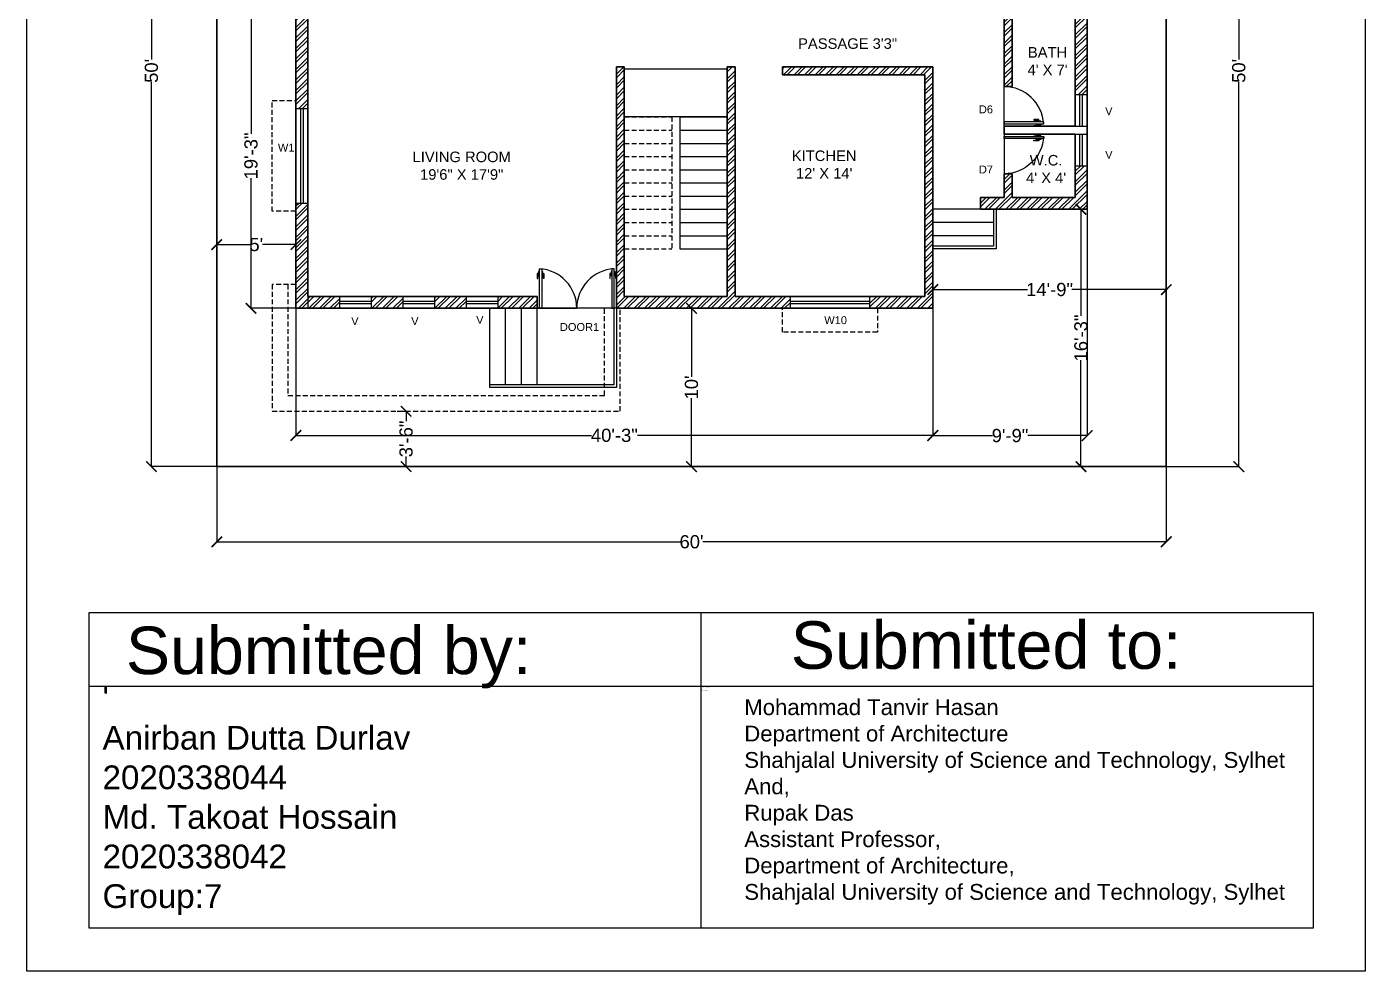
# Model space of a CAD drawing. Header units: inches. Extents: x 407 to 1422, y -147 to 1209.
# Drawn here: x 407 to 1422, y -147 to 569 of the extents above; entities that cross this region are included whole.
import ezdxf

# ---------------------------------------------------------------- set-up
doc = ezdxf.new("R2010")
doc.units = ezdxf.units.IN
doc.header["$MEASUREMENT"] = 0
doc.linetypes.add('HIDDEN', pattern=[0.375, 0.25, -0.125])
doc.layers.add('1.WALL', color=251, linetype='Continuous', lineweight=35)
for name, color, linetype, true_color in [('10.POARCH', 7, 'HIDDEN', 0x0033ff), ('12.DIMENTION', 7, 'Continuous', 0xf9b806), ('9.STAIRS', 7, 'Continuous', 0xc9363d)]:
    doc.layers.add(name, color=color, linetype=linetype, true_color=true_color)
for name, color, linetype in [('2.DOOR', 1, 'Continuous'), ('3.WINDOW', 4, 'Continuous'), ('4.SUNSHADE', 6, 'HIDDEN'), ('5.HATCHING', 254, 'Continuous'), ('8.TEXT', 3, 'Continuous')]:
    doc.layers.add(name, color=color, linetype=linetype)
doc.styles.get("Standard").update_dxf_attribs({"font": 'arial.ttf'})
doc.dimstyles.get("Standard").update_dxf_attribs({"dimtxt": 10, "dimasz": 8, "dimexe": 0.18, "dimexo": 0.0625, "dimgap": 0.09, "dimtad": 0, "dimzin": 0, "dimdsep": 46, "dimlunit": 4, "dimtxsty": 'Standard', "dimblk": 'ARCHTICK', "dimblk2": 'ARCHTICK', "dimcen": 0.09, "dimadec": 0, "dimazin": 0, "dimtfac": 1, "dimtofl": 0, "dimtmove": 0, "dimatfit": 3, "dimfxl": 1, "dimtolj": 1, "dimtzin": 0, "dimarcsym": 0})

# ---------------------------------------------------------------- blocks, each defined once
blk = doc.blocks.new('Window 03')
at = {"layer": '3.WINDOW', "color": 5}
for p, q in [((-36, 5.5), (36, 5.5)), ((-36, 3.5), (36, 3.5))]:
    blk.add_line(p, q, dxfattribs=at)
at = {"layer": '3.WINDOW'}
blk.add_lwpolyline([(-36, 0), (36, 0), (36, 9), (-36, 9)], close=True, dxfattribs=at)
at = {"layer": '4.SUNSHADE', "ltscale": 15}
blk.add_lwpolyline([(42, 9), (42, 27), (-42, 27), (-42, 9)], dxfattribs=at)
blk = doc.blocks.new('Window 2')
at = {"layer": '3.WINDOW', "color": 5}
for p, q in [((380.7, 433.7), (440.7, 433.7)), ((380.7, 431.7), (440.7, 431.7))]:
    blk.add_line(p, q, dxfattribs=at)
at = {"layer": '3.WINDOW'}
blk.add_lwpolyline([(380.7, 428.2), (440.7, 428.2), (440.7, 437.2), (380.7, 437.2)], close=True, dxfattribs=at)
at = {"layer": '4.SUNSHADE', "ltscale": 15}
blk.add_lwpolyline([(446.7, 437.2), (446.7, 455.2), (374.7, 455.2), (374.7, 437.2)], dxfattribs=at)
blk = doc.blocks.new('Window 02')
at = {"layer": '4.SUNSHADE'}
blk.add_blockref('Window 2', (-410.7, -428.2), dxfattribs=at)
blk = doc.blocks.new('double door')
at = {"layer": '2.DOOR'}
for p, q in [((-487.3, 659.3), (-488.1, 659.3)), ((-488.1, 659.3), (-488.1, 655.3)), ((-487.3, 659.3), (-488.1, 659.3)), ((-488.1, 659.3), (-488.1, 655.3)), ((-487.3, 625.8), (-487.3, 661.8)), ((-487.3, 661.8), (-485.3, 661.8)), ((-487.3, 625.8), (-487.3, 661.8)), ((-487.3, 661.8), (-485.3, 661.8)), ((-485.3, 661.8), (-485.3, 625.8)), ((-485.3, 661.8), (-485.3, 625.8)), ((-485.3, 659.3), (-484.6, 659.3)), ((-485.3, 659.3), (-484.6, 659.3)), ((-484.6, 659.3), (-484.6, 655.3)), ((-484.6, 659.3), (-484.6, 655.3)), ((-421.4, 659.3), (-422.1, 659.3)), ((-422.1, 659.3), (-422.1, 655.3)), ((-421.4, 659.3), (-422.1, 659.3)), ((-422.1, 659.3), (-422.1, 655.3)), ((-421.4, 661.8), (-421.4, 625.8)), ((-419.4, 661.8), (-421.4, 661.8)), ((-421.4, 661.8), (-421.4, 625.8)), ((-419.4, 661.8), (-421.4, 661.8)), ((-419.4, 625.8), (-419.4, 661.8)), ((-419.4, 625.8), (-419.4, 661.8)), ((-419.4, 659.3), (-418.7, 659.3)), ((-419.4, 659.3), (-418.7, 659.3)), ((-418.7, 659.3), (-418.7, 655.3)), ((-418.7, 659.3), (-418.7, 655.3)), ((-488.1, 657.3), (-489.4, 657.3)), ((-489.4, 657.3), (-489.4, 652.8)), ((-488.1, 657.3), (-489.4, 657.3)), ((-489.4, 657.3), (-489.4, 652.8)), ((-489.4, 652.8), (-488.9, 652.8)), ((-489.4, 652.8), (-488.9, 652.8)), ((-488.9, 652.8), (-488.9, 656.5)), ((-488.9, 656.5), (-488.1, 656.5)), ((-488.9, 652.8), (-488.9, 656.5)), ((-488.9, 656.5), (-488.1, 656.5)), ((-488.1, 655.3), (-487.3, 655.3)), ((-488.1, 655.3), (-487.3, 655.3)), ((-484.6, 655.3), (-485.3, 655.3)), ((-484.6, 655.3), (-485.3, 655.3)), ((-484.6, 657.3), (-483.3, 657.3)), ((-484.6, 657.3), (-483.3, 657.3)), ((-483.8, 656.5), (-484.6, 656.5)), ((-483.8, 656.5), (-484.6, 656.5)), ((-483.8, 652.8), (-483.8, 656.5)), ((-483.8, 652.8), (-483.8, 656.5)), ((-483.3, 652.8), (-483.8, 652.8)), ((-483.3, 652.8), (-483.8, 652.8)), ((-483.3, 657.3), (-483.3, 652.8)), ((-483.3, 657.3), (-483.3, 652.8)), ((-422.1, 657.3), (-423.4, 657.3)), ((-423.4, 657.3), (-423.4, 652.8)), ((-422.1, 657.3), (-423.4, 657.3)), ((-423.4, 657.3), (-423.4, 652.8)), ((-423.4, 652.8), (-422.9, 652.8)), ((-423.4, 652.8), (-422.9, 652.8)), ((-422.9, 652.8), (-422.9, 656.5)), ((-422.9, 656.5), (-422.1, 656.5)), ((-422.9, 652.8), (-422.9, 656.5)), ((-422.9, 656.5), (-422.1, 656.5)), ((-422.1, 655.3), (-421.4, 655.3)), ((-422.1, 655.3), (-421.4, 655.3)), ((-418.7, 655.3), (-419.4, 655.3)), ((-418.7, 655.3), (-419.4, 655.3)), ((-418.7, 657.3), (-417.4, 657.3)), ((-418.7, 657.3), (-417.4, 657.3)), ((-417.9, 656.5), (-418.7, 656.5)), ((-417.9, 656.5), (-418.7, 656.5)), ((-417.9, 652.8), (-417.9, 656.5)), ((-417.9, 652.8), (-417.9, 656.5)), ((-417.4, 652.8), (-417.9, 652.8)), ((-417.4, 652.8), (-417.9, 652.8)), ((-417.4, 657.3), (-417.4, 652.8)), ((-417.4, 657.3), (-417.4, 652.8)), ((-485.3, 625.8), (-487.3, 625.8)), ((-485.3, 625.8), (-487.3, 625.8)), ((-421.4, 625.8), (-419.4, 625.8)), ((-421.4, 625.8), (-419.4, 625.8))]:
    blk.add_line(p, q, dxfattribs=at)
at = {"layer": '2.DOOR', "color": 3}
for p in [(-489.4, 625.8), (-489.4, 625.8), (-417.4, 625.8), (-417.4, 625.8)]:
    blk.add_line(p, (-453.4, 625.8), dxfattribs=at)
for centre, start, end in [((-489.4, 625.8), 0, 86.7794), ((-489.4, 625.8), 0, 86.7794), ((-417.4, 625.8), 93.2206, 180), ((-417.4, 625.8), 93.2206, 180)]:
    blk.add_arc(centre, 36, start, end, dxfattribs=at)
blk = doc.blocks.new('door')
at = {"layer": '2.DOOR', "color": 3}
blk.add_line((-624.3, 614.8), (-624.3, 650.8), dxfattribs=at)
blk.add_line((-624.3, 614.8), (-624.3, 650.8), dxfattribs=at)
at = {"layer": '2.DOOR'}
for p, q in [((-588.3, 618.8), (-624.3, 618.8)), ((-624.3, 618.8), (-624.3, 616.8)), ((-588.3, 618.8), (-624.3, 618.8)), ((-624.3, 618.8), (-624.3, 616.8)), ((-624.3, 616.8), (-588.3, 616.8)), ((-624.3, 616.8), (-588.3, 616.8)), ((-592.8, 620.8), (-597.4, 620.8)), ((-597.4, 620.8), (-597.4, 620.3)), ((-592.8, 620.8), (-597.4, 620.8)), ((-597.4, 620.8), (-597.4, 620.3)), ((-597.4, 620.3), (-593.6, 620.3)), ((-597.4, 620.3), (-593.6, 620.3)), ((-597.4, 614.8), (-597.4, 615.3)), ((-597.4, 615.3), (-593.6, 615.3)), ((-597.4, 614.8), (-597.4, 615.3)), ((-597.4, 615.3), (-593.6, 615.3)), ((-592.8, 614.8), (-597.4, 614.8)), ((-592.8, 614.8), (-597.4, 614.8)), ((-590.8, 619.5), (-594.8, 619.5)), ((-594.8, 619.5), (-594.8, 618.8)), ((-590.8, 619.5), (-594.8, 619.5)), ((-594.8, 619.5), (-594.8, 618.8)), ((-594.8, 616.1), (-594.8, 616.8)), ((-594.8, 616.1), (-594.8, 616.8)), ((-590.8, 616.1), (-594.8, 616.1)), ((-590.8, 616.1), (-594.8, 616.1)), ((-593.6, 620.3), (-593.6, 619.5)), ((-593.6, 620.3), (-593.6, 619.5)), ((-593.6, 615.3), (-593.6, 616.1)), ((-593.6, 615.3), (-593.6, 616.1)), ((-592.8, 619.5), (-592.8, 620.8)), ((-592.8, 619.5), (-592.8, 620.8)), ((-592.8, 616.1), (-592.8, 614.8)), ((-592.8, 616.1), (-592.8, 614.8)), ((-590.8, 618.8), (-590.8, 619.5)), ((-590.8, 618.8), (-590.8, 619.5)), ((-590.8, 616.8), (-590.8, 616.1)), ((-590.8, 616.8), (-590.8, 616.1)), ((-588.3, 616.8), (-588.3, 618.8)), ((-588.3, 616.8), (-588.3, 618.8))]:
    blk.add_line(p, q, dxfattribs=at)
at = {"layer": '2.DOOR', "color": 3}
blk.add_arc((-624.3, 614.8), 36, 3.2206, 90, dxfattribs=at)
blk.add_arc((-624.3, 614.8), 36, 3.2206, 90, dxfattribs=at)
blk = doc.blocks.new('_ArchTick')
at = {"color": 0, "linetype": 'ByBlock', "const_width": 0.15}
blk.add_lwpolyline([(-0.5, -0.5), (0.5, 0.5)], dxfattribs=at)
blk = doc.blocks.new('*D22')
at = {"layer": '12.DIMENTION', "color": 0, "lineweight": -2, "transparency": 16777216}
for p, q in [((1271.3, 835.5), (1326.4, 835.5)), ((1326.2, 835.5), (1326.2, 544.1)), ((1326.2, 235.5), (1326.2, 527)), ((1271.3, 235.5), (1326.4, 235.5))]:
    blk.add_line(p, q, dxfattribs=at)
at = {"layer": 'Defpoints', "color": 0, "transparency": 16777216}
for p in [(1271.2, 835.5), (1271.2, 235.5), (1326.2, 235.5)]:
    blk.add_point(p, dxfattribs=at)
at = {"layer": '12.DIMENTION', "color": 0, "lineweight": -2, "transparency": 16777216, "xscale": 8, "yscale": 8, "zscale": 8}
for p, rotation in [((1326.2, 835.5), 90), ((1326.2, 235.5), 270)]:
    blk.add_blockref('_ArchTick', p, dxfattribs=dict(at, rotation=rotation))
at = {"layer": '12.DIMENTION', "color": 0, "transparency": 16777216, "insert": (1326.2, 535.5), "char_height": 10, "attachment_point": 5, "rotation": 90}
blk.add_mtext("\\A1;50'", dxfattribs=at)
blk = doc.blocks.new('*D24')
at = {"layer": '12.DIMENTION', "color": 0, "lineweight": -2, "transparency": 16777216}
for p, q in [((551.2, 235.5), (551.2, 178.3)), ((1271.2, 235.5), (1271.2, 178.3)), ((551.2, 178.5), (902.6, 178.5)), ((1271.2, 178.5), (919.8, 178.5))]:
    blk.add_line(p, q, dxfattribs=at)
at = {"layer": 'Defpoints', "color": 0, "transparency": 16777216}
for p in [(551.2, 235.5), (1271.2, 235.5), (1271.2, 178.5)]:
    blk.add_point(p, dxfattribs=at)
at = {"layer": '12.DIMENTION', "color": 0, "lineweight": -2, "transparency": 16777216, "xscale": 8, "yscale": 8, "zscale": 8, "rotation": 180}
blk.add_blockref('_ArchTick', (551.2, 178.5), dxfattribs=at)
at = {"layer": '12.DIMENTION', "color": 0, "lineweight": -2, "transparency": 16777216, "xscale": 8, "yscale": 8, "zscale": 8}
blk.add_blockref('_ArchTick', (1271.2, 178.5), dxfattribs=at)
at = {"layer": '12.DIMENTION', "color": 0, "transparency": 16777216, "insert": (911.2, 178.5), "char_height": 10, "attachment_point": 5}
blk.add_mtext("\\A1;60'", dxfattribs=at)
blk = doc.blocks.new('*D28')
at = {"layer": '12.DIMENTION', "color": 0, "lineweight": -2, "transparency": 16777216}
for p, q in [((551.2, 557.4), (551.2, 403.6)), ((611.2, 557.4), (611.2, 403.6)), ((551.2, 403.8), (576.5, 403.8)), ((611.2, 403.8), (585.9, 403.8))]:
    blk.add_line(p, q, dxfattribs=at)
at = {"layer": 'Defpoints', "color": 0, "transparency": 16777216}
for p in [(551.2, 557.4), (611.2, 557.4), (551.2, 403.8)]:
    blk.add_point(p, dxfattribs=at)
at = {"layer": '12.DIMENTION', "color": 0, "lineweight": -2, "transparency": 16777216, "xscale": 8, "yscale": 8, "zscale": 8, "rotation": 180}
blk.add_blockref('_ArchTick', (551.2, 403.8), dxfattribs=at)
at = {"layer": '12.DIMENTION', "color": 0, "lineweight": -2, "transparency": 16777216, "xscale": 8, "yscale": 8, "zscale": 8}
blk.add_blockref('_ArchTick', (611.2, 403.8), dxfattribs=at)
at = {"layer": '12.DIMENTION', "color": 0, "transparency": 16777216, "insert": (581.2, 403.8), "char_height": 10, "attachment_point": 5}
blk.add_mtext("\\A1;5'", dxfattribs=at)
blk = doc.blocks.new('*D29')
at = {"layer": '12.DIMENTION', "color": 0, "lineweight": -2, "transparency": 16777216}
for p, q in [((911.2, 355.5), (911.1, 355.5)), ((911.2, 355.5), (911.2, 303.6)), ((911.2, 235.5), (911.2, 287.4)), ((911.3, 235.5), (911.4, 235.5))]:
    blk.add_line(p, q, dxfattribs=at)
at = {"layer": 'Defpoints', "color": 0, "transparency": 16777216}
for p in [(911.2, 355.5), (911.2, 355.5), (911.2, 235.5)]:
    blk.add_point(p, dxfattribs=at)
at = {"layer": '12.DIMENTION', "color": 0, "lineweight": -2, "transparency": 16777216, "xscale": 8, "yscale": 8, "zscale": 8}
for p, rotation in [((911.2, 355.5), 90), ((911.2, 235.5), 270)]:
    blk.add_blockref('_ArchTick', p, dxfattribs=dict(at, rotation=rotation))
at = {"layer": '12.DIMENTION', "color": 0, "transparency": 16777216, "insert": (911.2, 295.5), "char_height": 10, "attachment_point": 5, "rotation": 90}
blk.add_mtext("\\A1;10'", dxfattribs=at)
blk = doc.blocks.new('*D31')
at = {"layer": '12.DIMENTION', "color": 0, "lineweight": -2, "transparency": 16777216}
for p, q in [((1094.2, 375.3), (1094.2, 369.6)), ((1094.2, 369.7), (1165.9, 369.7)), ((1271.2, 369.7), (1199.5, 369.7)), ((1271.2, 375.3), (1271.2, 369.6))]:
    blk.add_line(p, q, dxfattribs=at)
at = {"layer": 'Defpoints', "color": 0, "transparency": 16777216}
for p in [(1094.2, 375.3), (1271.2, 375.3), (1271.2, 369.7)]:
    blk.add_point(p, dxfattribs=at)
at = {"layer": '12.DIMENTION', "color": 0, "lineweight": -2, "transparency": 16777216, "xscale": 8, "yscale": 8, "zscale": 8, "rotation": 180}
blk.add_blockref('_ArchTick', (1094.2, 369.7), dxfattribs=at)
at = {"layer": '12.DIMENTION', "color": 0, "lineweight": -2, "transparency": 16777216, "xscale": 8, "yscale": 8, "zscale": 8}
blk.add_blockref('_ArchTick', (1271.2, 369.7), dxfattribs=at)
at = {"layer": '12.DIMENTION', "color": 0, "transparency": 16777216, "insert": (1182.7, 369.7), "char_height": 10, "attachment_point": 5}
blk.add_mtext('\\A1;14\'-9"', dxfattribs=at)
blk = doc.blocks.new('*D32')
at = {"layer": '12.DIMENTION', "color": 0, "lineweight": -2, "transparency": 16777216}
for p, q in [((1207.4, 430.5), (1206.3, 430.5)), ((1206.5, 430.5), (1206.5, 349.8)), ((1206.5, 235.5), (1206.5, 316.2)), ((1207.4, 235.5), (1206.3, 235.5))]:
    blk.add_line(p, q, dxfattribs=at)
at = {"layer": 'Defpoints', "color": 0, "transparency": 16777216}
for p in [(1207.5, 430.5), (1206.5, 235.5), (1207.5, 235.5)]:
    blk.add_point(p, dxfattribs=at)
at = {"layer": '12.DIMENTION', "color": 0, "lineweight": -2, "transparency": 16777216, "xscale": 8, "yscale": 8, "zscale": 8}
for p, rotation in [((1206.5, 430.5), 90), ((1206.5, 235.5), 270)]:
    blk.add_blockref('_ArchTick', p, dxfattribs=dict(at, rotation=rotation))
at = {"layer": '12.DIMENTION', "color": 0, "transparency": 16777216, "insert": (1206.5, 333), "char_height": 10, "attachment_point": 5, "rotation": 90}
blk.add_mtext('\\A1;16\'-3"', dxfattribs=at)
blk = doc.blocks.new('*D36')
at = {"layer": '12.DIMENTION', "color": 0, "lineweight": -2, "transparency": 16777216}
for p, q in [((611.2, 586.5), (577.1, 586.5)), ((577.2, 586.5), (577.2, 487.8)), ((577.2, 355.5), (577.2, 454.2)), ((611.2, 355.5), (577.1, 355.5))]:
    blk.add_line(p, q, dxfattribs=at)
at = {"layer": 'Defpoints', "color": 0, "transparency": 16777216}
for p in [(611.2, 586.5), (577.2, 355.5), (611.2, 355.5)]:
    blk.add_point(p, dxfattribs=at)
at = {"layer": '12.DIMENTION', "color": 0, "lineweight": -2, "transparency": 16777216, "xscale": 8, "yscale": 8, "zscale": 8}
for p, rotation in [((577.2, 586.5), 90), ((577.2, 355.5), 270)]:
    blk.add_blockref('_ArchTick', p, dxfattribs=dict(at, rotation=rotation))
at = {"layer": '12.DIMENTION', "color": 0, "transparency": 16777216, "insert": (577.2, 471), "char_height": 10, "attachment_point": 5, "rotation": 90}
blk.add_mtext('\\A1;19\'-3"', dxfattribs=at)
blk = doc.blocks.new('*D37')
at = {"layer": '12.DIMENTION', "color": 0, "lineweight": -2, "transparency": 16777216}
for p, q in [((611.2, 355.5), (611.2, 259)), ((1094.2, 355.5), (1094.2, 259)), ((611.2, 259.2), (835.3, 259.2)), ((1094.2, 259.2), (870.2, 259.2))]:
    blk.add_line(p, q, dxfattribs=at)
at = {"layer": 'Defpoints', "color": 0, "transparency": 16777216}
for p in [(611.2, 355.5), (1094.2, 355.5), (1094.2, 259.2)]:
    blk.add_point(p, dxfattribs=at)
at = {"layer": '12.DIMENTION', "color": 0, "lineweight": -2, "transparency": 16777216, "xscale": 8, "yscale": 8, "zscale": 8, "rotation": 180}
blk.add_blockref('_ArchTick', (611.2, 259.2), dxfattribs=at)
at = {"layer": '12.DIMENTION', "color": 0, "lineweight": -2, "transparency": 16777216, "xscale": 8, "yscale": 8, "zscale": 8}
blk.add_blockref('_ArchTick', (1094.2, 259.2), dxfattribs=at)
at = {"layer": '12.DIMENTION', "color": 0, "transparency": 16777216, "insert": (852.7, 259.2), "char_height": 10, "attachment_point": 5}
blk.add_mtext('\\A1;40\'-3"', dxfattribs=at)
blk = doc.blocks.new('*D38')
at = {"layer": '12.DIMENTION', "color": 0, "lineweight": -2, "transparency": 16777216}
for p, q in [((1094.2, 430.5), (1094.2, 258.8)), ((1211.2, 430.5), (1211.2, 258.8)), ((1094.2, 259), (1139.4, 259)), ((1211.2, 259), (1166.1, 259))]:
    blk.add_line(p, q, dxfattribs=at)
at = {"layer": 'Defpoints', "color": 0, "transparency": 16777216}
for p in [(1094.2, 430.5), (1211.2, 430.5), (1094.2, 259)]:
    blk.add_point(p, dxfattribs=at)
at = {"layer": '12.DIMENTION', "color": 0, "lineweight": -2, "transparency": 16777216, "xscale": 8, "yscale": 8, "zscale": 8, "rotation": 180}
blk.add_blockref('_ArchTick', (1094.2, 259), dxfattribs=at)
at = {"layer": '12.DIMENTION', "color": 0, "lineweight": -2, "transparency": 16777216, "xscale": 8, "yscale": 8, "zscale": 8}
blk.add_blockref('_ArchTick', (1211.2, 259), dxfattribs=at)
at = {"layer": '12.DIMENTION', "color": 0, "transparency": 16777216, "insert": (1152.7, 259), "char_height": 10, "attachment_point": 5}
blk.add_mtext('\\A1;9\'-9"', dxfattribs=at)
blk = doc.blocks.new('*D39')
at = {"layer": '12.DIMENTION', "color": 0, "lineweight": -2, "transparency": 16777216}
for p, q in [((688, 277.5), (694.9, 277.5)), ((694.8, 277.5), (694.8, 269.9)), ((688, 235.5), (694.9, 235.5)), ((694.8, 235.5), (694.8, 243.2))]:
    blk.add_line(p, q, dxfattribs=at)
at = {"layer": 'Defpoints', "color": 0, "transparency": 16777216}
for p in [(688, 277.5), (688, 235.5), (694.8, 235.5)]:
    blk.add_point(p, dxfattribs=at)
at = {"layer": '12.DIMENTION', "color": 0, "lineweight": -2, "transparency": 16777216, "xscale": 8, "yscale": 8, "zscale": 8}
for p, rotation in [((694.8, 277.5), 90), ((694.8, 235.5), 270)]:
    blk.add_blockref('_ArchTick', p, dxfattribs=dict(at, rotation=rotation))
at = {"layer": '12.DIMENTION', "color": 0, "transparency": 16777216, "insert": (694.8, 256.5), "char_height": 10, "attachment_point": 5, "rotation": 90}
blk.add_mtext('\\A1;3\'-6"', dxfattribs=at)
blk = doc.blocks.new('*D40')
at = {"layer": '12.DIMENTION', "color": 0, "lineweight": -2, "transparency": 16777216}
for p, q in [((551.2, 835.5), (501.5, 835.5)), ((501.7, 835.5), (501.7, 544.1)), ((501.7, 235.5), (501.7, 527)), ((551.2, 235.5), (501.5, 235.5))]:
    blk.add_line(p, q, dxfattribs=at)
at = {"layer": 'Defpoints', "color": 0, "transparency": 16777216}
for p in [(551.2, 835.5), (501.7, 235.5), (551.2, 235.5)]:
    blk.add_point(p, dxfattribs=at)
at = {"layer": '12.DIMENTION', "color": 0, "lineweight": -2, "transparency": 16777216, "xscale": 8, "yscale": 8, "zscale": 8}
for p, rotation in [((501.7, 835.5), 90), ((501.7, 235.5), 270)]:
    blk.add_blockref('_ArchTick', p, dxfattribs=dict(at, rotation=rotation))
at = {"layer": '12.DIMENTION', "color": 0, "transparency": 16777216, "insert": (501.7, 535.5), "char_height": 10, "attachment_point": 5, "rotation": 90}
blk.add_mtext("\\A1;50'", dxfattribs=at)

msp = doc.modelspace()

# ---------------------------------------------------------------- hatches: boundary and pattern name
at = {"layer": '5.HATCHING'}
h = msp.add_hatch(dxfattribs=at)
h.set_pattern_fill('ANSI32', color=256, scale=15)
h.set_pattern_definition([(45, (930.2767, 44.2165), (-3.977476, 3.977476), []), (45, (932.9283, 44.2165), (-3.977476, 3.977476), [])])
h.paths.add_polyline_path([(740.233, 640.544), (731.233, 640.544), (731.233, 586.544), (695.233, 586.544), (695.233, 577.544), (836.233, 577.544), (836.233, 586.544), (740.233, 586.544)])
h.paths.add_polyline_path([(647.233, 586.544), (611.233, 586.544), (611.233, 507.044), (620.233, 507.044), (620.233, 577.544), (647.233, 577.544)])
h.paths.add_polyline_path([(620.233, 435.044), (611.233, 435.044), (611.233, 355.544), (620.233, 355.544), (620.233, 364.544)])
h.paths.add_polyline_path([(644.233, 364.544), (620.233, 364.544), (620.233, 355.544), (644.233, 355.544)])
h.paths.add_polyline_path([(692.233, 364.544), (668.233, 364.544), (668.233, 355.544), (692.233, 355.544)])
h.paths.add_polyline_path([(740.233, 364.544), (716.233, 364.544), (716.233, 355.544), (740.233, 355.544)])
h.paths.add_polyline_path([(794.233, 364.544), (764.233, 364.544), (764.233, 355.544), (794.233, 355.544)])
h.paths.add_polyline_path([(986.233, 364.544), (944.233, 364.544), (944.233, 538.544), (938.233, 538.544), (938.233, 364.544), (860.233, 364.544), (860.233, 538.544), (854.233, 538.544), (854.233, 355.544), (986.233, 355.544)])
h.paths.add_polyline_path([(1094.233, 439.544), (1094.233, 538.544), (980.233, 538.544), (980.233, 532.544), (1088.233, 532.544), (1088.233, 364.544), (1046.233, 364.544), (1046.233, 355.544), (1094.233, 355.544)])
h.paths.add_polyline_path([(1211.233, 463.544), (1202.233, 463.544), (1202.233, 439.544), (1154.233, 439.544), (1154.233, 457.544), (1148.233, 457.544), (1148.233, 439.544), (1130.233, 439.544), (1130.233, 430.544), (1211.233, 430.544)])
h.paths.add_polyline_path([(1211.233, 640.544), (1202.233, 640.544), (1202.233, 586.544), (1106.233, 586.544), (1106.233, 577.544), (1148.233, 577.544), (1148.233, 523.544), (1154.233, 523.544), (1154.233, 577.544), (1202.233, 577.544), (1202.233, 517.544), (1211.233, 517.544)])
h.paths.add_polyline_path([(1211.233, 775.544), (1160.233, 775.544), (1160.233, 766.544), (1202.233, 766.544), (1202.233, 712.544), (1211.233, 712.544)])
h.paths.add_polyline_path([(1112.233, 775.544), (1022.233, 775.544), (1022.233, 766.544), (1064.233, 766.544), (1064.233, 586.544), (968.233, 586.544), (968.233, 577.544), (1070.233, 577.544), (1070.233, 766.544), (1112.233, 766.544)])
h.paths.add_polyline_path([(974.233, 775.544), (914.233, 775.544), (914.233, 766.544), (926.233, 766.544), (926.233, 577.544), (932.233, 577.544), (932.233, 766.544), (974.233, 766.544)])
h.paths.add_polyline_path([(890.233, 775.544), (830.233, 775.544), (830.233, 766.544), (872.233, 766.544), (872.233, 577.544), (878.233, 577.544), (878.233, 676.544), (896.233, 676.544), (896.233, 682.544), (878.233, 682.544), (878.233, 766.544), (890.233, 766.544)])
h.paths.add_polyline_path([(782.233, 775.544), (731.233, 775.544), (731.233, 712.544), (740.233, 712.544), (740.233, 766.544), (782.233, 766.544)])

# ---------------------------------------------------------------- linework, layer by layer
for p, q in [((918.476, -114.295), (918.476, 124.917)), ((454.402, 68.997), (1382.551, 68.997)), ((918.476, -114.295), (918.476, -114.295))]:
    msp.add_line(p, q)
for points in [[(407.167, 993.264), (1422.052, 993.264), (1422.052, -146.989), (407.167, -146.989)], [(454.402, 124.917), (1382.551, 124.917), (1382.551, -114.295), (454.402, -114.295)]]:
    msp.add_lwpolyline(points, close=True)
at = {"layer": '1.WALL', "color": 1}
for p, q in [((551.233, 835.544), (551.233, 235.544)), ((1271.233, 235.544), (1271.233, 835.544)), ((551.233, 235.544), (1271.233, 235.544))]:
    msp.add_line(p, q, dxfattribs=at)
at = {"layer": '1.WALL'}
for p, q in [((1211.233, 430.544), (1211.233, 775.544)), ((611.233, 586.544), (611.233, 355.544)), ((620.233, 577.544), (620.233, 364.544)), ((1148.233, 523.544), (1148.233, 577.544)), ((1154.233, 523.544), (1154.233, 577.544)), ((1202.233, 493.544), (1202.233, 577.544)), ((854.233, 538.544), (860.233, 538.544)), ((854.233, 538.544), (854.233, 355.544)), ((860.233, 538.544), (860.233, 364.544)), ((938.233, 538.544), (938.233, 364.544)), ((938.233, 538.544), (944.233, 538.544)), ((944.233, 538.544), (944.233, 364.544)), ((980.233, 538.544), (980.233, 532.544)), ((980.233, 538.544), (1094.233, 538.544)), ((1094.233, 538.544), (1094.233, 439.544)), ((980.233, 532.544), (1088.233, 532.544)), ((1088.233, 532.544), (1088.233, 364.544)), ((1154.233, 523.544), (1148.233, 523.544)), ((1202.233, 493.544), (1148.233, 493.544)), ((1148.233, 487.544), (1148.233, 493.544)), ((1202.233, 487.544), (1148.233, 487.544)), ((1202.233, 439.544), (1202.233, 487.544)), ((1148.233, 439.544), (1148.233, 457.544)), ((1154.233, 457.544), (1148.233, 457.544)), ((1154.233, 439.544), (1154.233, 457.544)), ((1094.233, 439.544), (1094.233, 355.544)), ((1148.233, 439.544), (1130.233, 439.544)), ((1130.233, 439.544), (1130.233, 430.544)), ((1202.233, 439.544), (1154.233, 439.544)), ((1211.233, 430.544), (1130.233, 430.544)), ((611.233, 355.544), (794.233, 355.544)), ((620.233, 364.544), (794.233, 364.544)), ((794.233, 364.544), (794.233, 355.544)), ((854.233, 355.544), (1094.233, 355.544)), ((860.233, 364.544), (938.233, 364.544)), ((944.233, 364.544), (1088.233, 364.544))]:
    msp.add_line(p, q, dxfattribs=at)
at = {"layer": '10.POARCH', "ltscale": 15}
for points in [[(611.233, 355.544), (611.233, 373.544), (593.233, 373.544), (593.233, 277.544), (857.233, 277.544), (857.233, 355.544)], [(605.233, 373.544), (605.233, 289.544), (845.233, 289.544), (845.233, 355.544)]]:
    msp.add_lwpolyline(points, dxfattribs=at)
at = {"layer": '3.WINDOW'}
for p, q in [((1202.233, 517.544), (1211.233, 517.544)), ((1202.233, 493.544), (1211.233, 493.544)), ((1202.233, 487.544), (1211.233, 487.544)), ((1202.233, 463.544), (1211.233, 463.544)), ((620.233, 364.544), (620.233, 355.544)), ((644.233, 364.544), (644.233, 355.544)), ((668.233, 364.544), (668.233, 355.544)), ((692.233, 364.544), (692.233, 355.544)), ((716.233, 364.544), (716.233, 355.544)), ((740.233, 364.544), (740.233, 355.544)), ((764.233, 364.544), (764.233, 355.544))]:
    msp.add_line(p, q, dxfattribs=at)
at = {"layer": '3.WINDOW', "color": 5}
for p, q in [((1205.733, 493.544), (1205.733, 517.544)), ((1207.733, 493.544), (1207.733, 517.544)), ((1205.733, 463.544), (1205.733, 487.544)), ((1207.733, 463.544), (1207.733, 487.544)), ((644.233, 361.044), (668.233, 361.044)), ((644.233, 359.044), (668.233, 359.044)), ((692.233, 361.044), (716.233, 361.044)), ((692.233, 359.044), (716.233, 359.044)), ((740.233, 361.044), (764.233, 361.044)), ((740.233, 359.044), (764.233, 359.044))]:
    msp.add_line(p, q, dxfattribs=at)
at = {"layer": '9.STAIRS', "linetype": 'HIDDEN', "ltscale": 15}
for p, q in [((860.233, 500.544), (896.233, 500.544)), ((896.233, 500.544), (896.233, 400.544)), ((860.233, 490.544), (896.233, 490.544)), ((860.233, 480.544), (896.233, 480.544)), ((860.233, 470.544), (896.233, 470.544)), ((860.233, 460.544), (896.233, 460.544)), ((860.233, 450.544), (896.233, 450.544)), ((860.233, 440.544), (896.233, 440.544)), ((860.233, 430.544), (896.233, 430.544)), ((860.233, 420.544), (896.233, 420.544)), ((860.233, 410.544), (896.233, 410.544)), ((860.233, 400.544), (896.233, 400.544))]:
    msp.add_line(p, q, dxfattribs=at)
at = {"layer": '9.STAIRS'}
for p, q in [((902.233, 500.544), (902.233, 400.544)), ((902.233, 500.544), (938.233, 500.544)), ((902.233, 490.544), (938.233, 490.544)), ((902.233, 480.544), (938.233, 480.544)), ((902.233, 470.544), (938.233, 470.544)), ((902.233, 460.544), (938.233, 460.544)), ((902.233, 450.544), (938.233, 450.544)), ((902.233, 440.544), (938.233, 440.544)), ((902.233, 430.544), (938.233, 430.544)), ((1130.233, 430.544), (1094.233, 430.544)), ((1142.233, 430.544), (1142.233, 400.544)), ((902.233, 420.544), (938.233, 420.544)), ((1140.233, 420.544), (1094.233, 420.544)), ((902.233, 410.544), (938.233, 410.544)), ((1140.233, 410.544), (1094.233, 410.544)), ((902.233, 400.544), (938.233, 400.544)), ((1142.233, 400.544), (1094.233, 400.544)), ((758.233, 295.544), (758.233, 355.544)), ((770.233, 297.544), (770.233, 355.544)), ((782.233, 297.544), (782.233, 355.544)), ((854.233, 355.544), (794.233, 355.544)), ((794.233, 297.544), (794.233, 355.544)), ((854.233, 355.544), (854.233, 295.544)), ((854.233, 295.544), (758.233, 295.544))]:
    msp.add_line(p, q, dxfattribs=at)
at = {"layer": '9.STAIRS', "color": 5}
for p, q in [((1140.233, 430.544), (1140.233, 402.544)), ((1140.233, 402.544), (1094.233, 402.544)), ((852.233, 355.544), (852.233, 297.544)), ((852.233, 297.544), (758.233, 297.544))]:
    msp.add_line(p, q, dxfattribs=at)
at = {"layer": '9.STAIRS'}
msp.add_lwpolyline([(860.233, 537.13), (938.233, 537.13), (938.233, 500.544), (860.233, 500.544)], close=True, dxfattribs=at)

# ---------------------------------------------------------------- block references
at = {"layer": '2.DOOR', "xscale": 0.8333333333333334, "yscale": 0.8333333333333334, "zscale": 0.8333333333333334}
for name, p in [('door', (1668.491, -18.76)), ('double door', (1202.036, -165.97))]:
    msp.add_blockref(name, p, dxfattribs=at)
at = {"layer": '2.DOOR', "xscale": -0.8333333333333334, "yscale": 0.8333333333333334, "zscale": 0.8333333333333334, "rotation": 180}
msp.add_blockref('door', (1668.491, 999.847), dxfattribs=at)
at = {"layer": '4.SUNSHADE', "xscale": -1}
for name, p, rotation in [('Window 03', (620.233, 471.044), 90), ('Window 02', (1016.233, 364.544), 180)]:
    msp.add_blockref(name, p, dxfattribs=dict(at, rotation=rotation))

# ---------------------------------------------------------------- texts
at = {"layer": '8.TEXT', "attachment_point": 1}
for s, width, insert, char_height in [('\\pxqc;PASSAGE 3\'3"', 100.03949, (979.536, 560.188), 8), ("\\pxqc;BATH\\P4' X 7'", 100.03949, (1131.147, 553.54), 8), ('\\pxqc;D6', 27.54727, (1120.686, 509.313), 6), ('V', 13.63582, (1224.869, 507.919), 6), ('W1', 13.63582, (597.597, 480.35), 6), ('\\pxqc;LIVING ROOM\\P19\'6" X 17\'9"', 100.03949, (686.935, 474.305), 8), ("\\pxqc;KITCHEN\\P12' X 14'", 100.03949, (961.777, 475.15), 8), ("\\pxqc;W.C.\\P4' X 4'", 100.03949, (1130.065, 471.77), 8), ('V', 13.63582, (1224.869, 474.879), 6), ('\\pxqc;D7', 27.54727, (1120.686, 463.752), 6), ('V', 13.63582, (653.194, 348.776), 6), ('V', 13.63582, (698.654, 348.858), 6), ('V', 13.63582, (747.937, 349.764), 6), ('W10', 13.63582, (1011.847, 349.528), 6), ('DOOR1', 27.54727, (811.404, 344.356), 6), ('{\\C256;\\c0;Submitted by:}', 421.81691, (482.33, 114.22), 36), ('{\\C256;\\c0;Submitted to:}', 421.81691, (986.452, 118.239), 36), ("{\\C256;\\c0;'\\PAnirban Dutta Durlav\\P2020338044\\PMd. Takoat Hossain\\P2020338042\\PGroup:7}", 411.99217, (464.602, 68.997), 18), ('Mohammad Tanvir Hasan \\P\\PDepartment of Architecture \\PShahjalal University of Science and Technology, Sylhet\\P\\PAnd,\\PRupak Das  \\PAssistant Professor,\\PDepartment of Architecture,\\PShahjalal University of Science and Technology, Sylhet', 464.0742, (918.476, 68.997), 0.2), ('{\\C256;\\c0;Mohammad Tanvir Hasan \\PDepartment of Architecture \\PShahjalal University of Science and Technology, Sylhet\\PAnd,\\PRupak Das  \\PAssistant Professor,\\PDepartment of Architecture,\\PShahjalal University of Science and Technology, Sylhet}', 411.99217, (951.239, 59.156), 12)]:
    msp.add_mtext_dynamic_manual_height_columns(s, width=width, gutter_width=1, heights=[0], dxfattribs=dict(at, insert=insert, char_height=char_height))

# ---------------------------------------------------------------- dimensions: what is measured, and where the dimension line sits
at = {"layer": '12.DIMENTION'}
for base, p1, p2, picture, middle in [((501.728, 235.544), (551.233, 835.544), (551.233, 235.544), '*D40', (501.728, 535.544)), ((1326.207, 235.544), (1271.233, 835.544), (1271.233, 235.544), '*D22', (1326.207, 535.544)), ((577.24, 355.544), (611.233, 586.544), (611.233, 355.544), '*D36', (577.24, 471.044)), ((1206.521, 235.544), (1207.457, 430.544), (1207.457, 235.544), '*D32', (1206.521, 333.044)), ((911.233, 355.544), (911.233, 235.544), (911.233, 355.544), '*D29', (911.233, 295.544)), ((694.759, 235.544), (687.984, 277.544), (687.984, 235.544), '*D39', (694.759, 256.544))]:
    dim = msp.add_linear_dim(base=base, p1=p1, p2=p2, angle=90, dimstyle='Standard', dxfattribs=at)
    dim.commit()
    dim.dimension.update_dxf_attribs({"geometry": picture, "text_midpoint": middle})
for base, p1, p2, picture, middle in [((551.233, 403.758), (611.233, 557.434), (551.233, 557.434), '*D28', (581.233, 403.758)), ((1094.233, 259.027), (1211.233, 430.544), (1094.233, 430.544), '*D38', (1152.733, 259.027)), ((1271.233, 369.736), (1094.233, 375.349), (1271.233, 375.349), '*D31', (1182.733, 369.736)), ((1094.233, 259.194), (611.233, 355.544), (1094.233, 355.544), '*D37', (852.733, 259.194)), ((1271.233, 178.527), (551.233, 235.544), (1271.233, 235.544), '*D24', (911.233, 178.527))]:
    dim = msp.add_linear_dim(base=base, p1=p1, p2=p2, dimstyle='Standard', dxfattribs=at)
    dim.commit()
    dim.dimension.update_dxf_attribs({"geometry": picture, "text_midpoint": middle})

doc.saveas('drawing.dxf')
